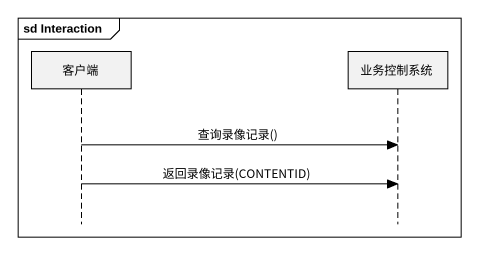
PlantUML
@startuml
mainframe sd Interaction
hide footbox
participant 客户端
participant 业务控制系统

客户端 -> 业务控制系统 : 查询录像记录()
客户端 -> 业务控制系统 : 返回录像记录(CONTENTID)
@enduml
